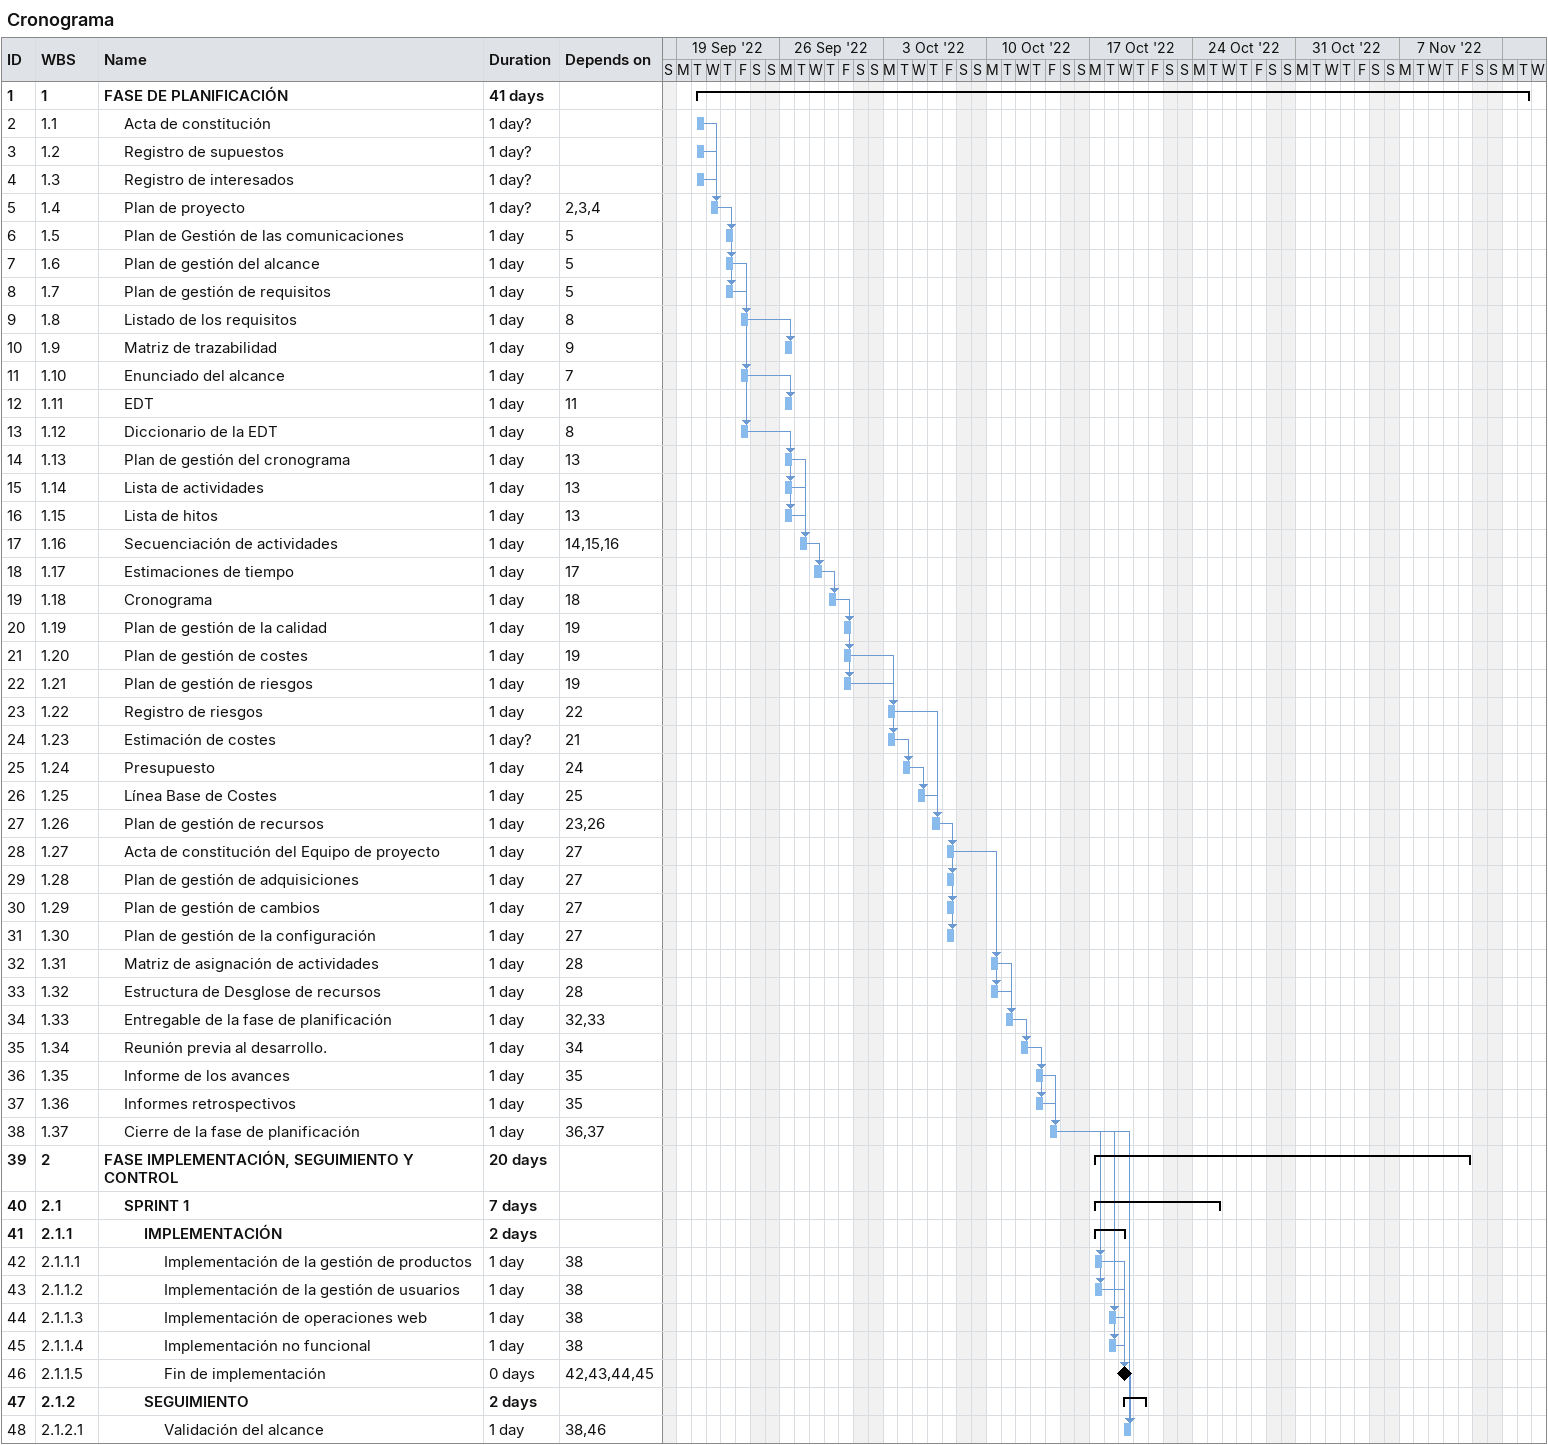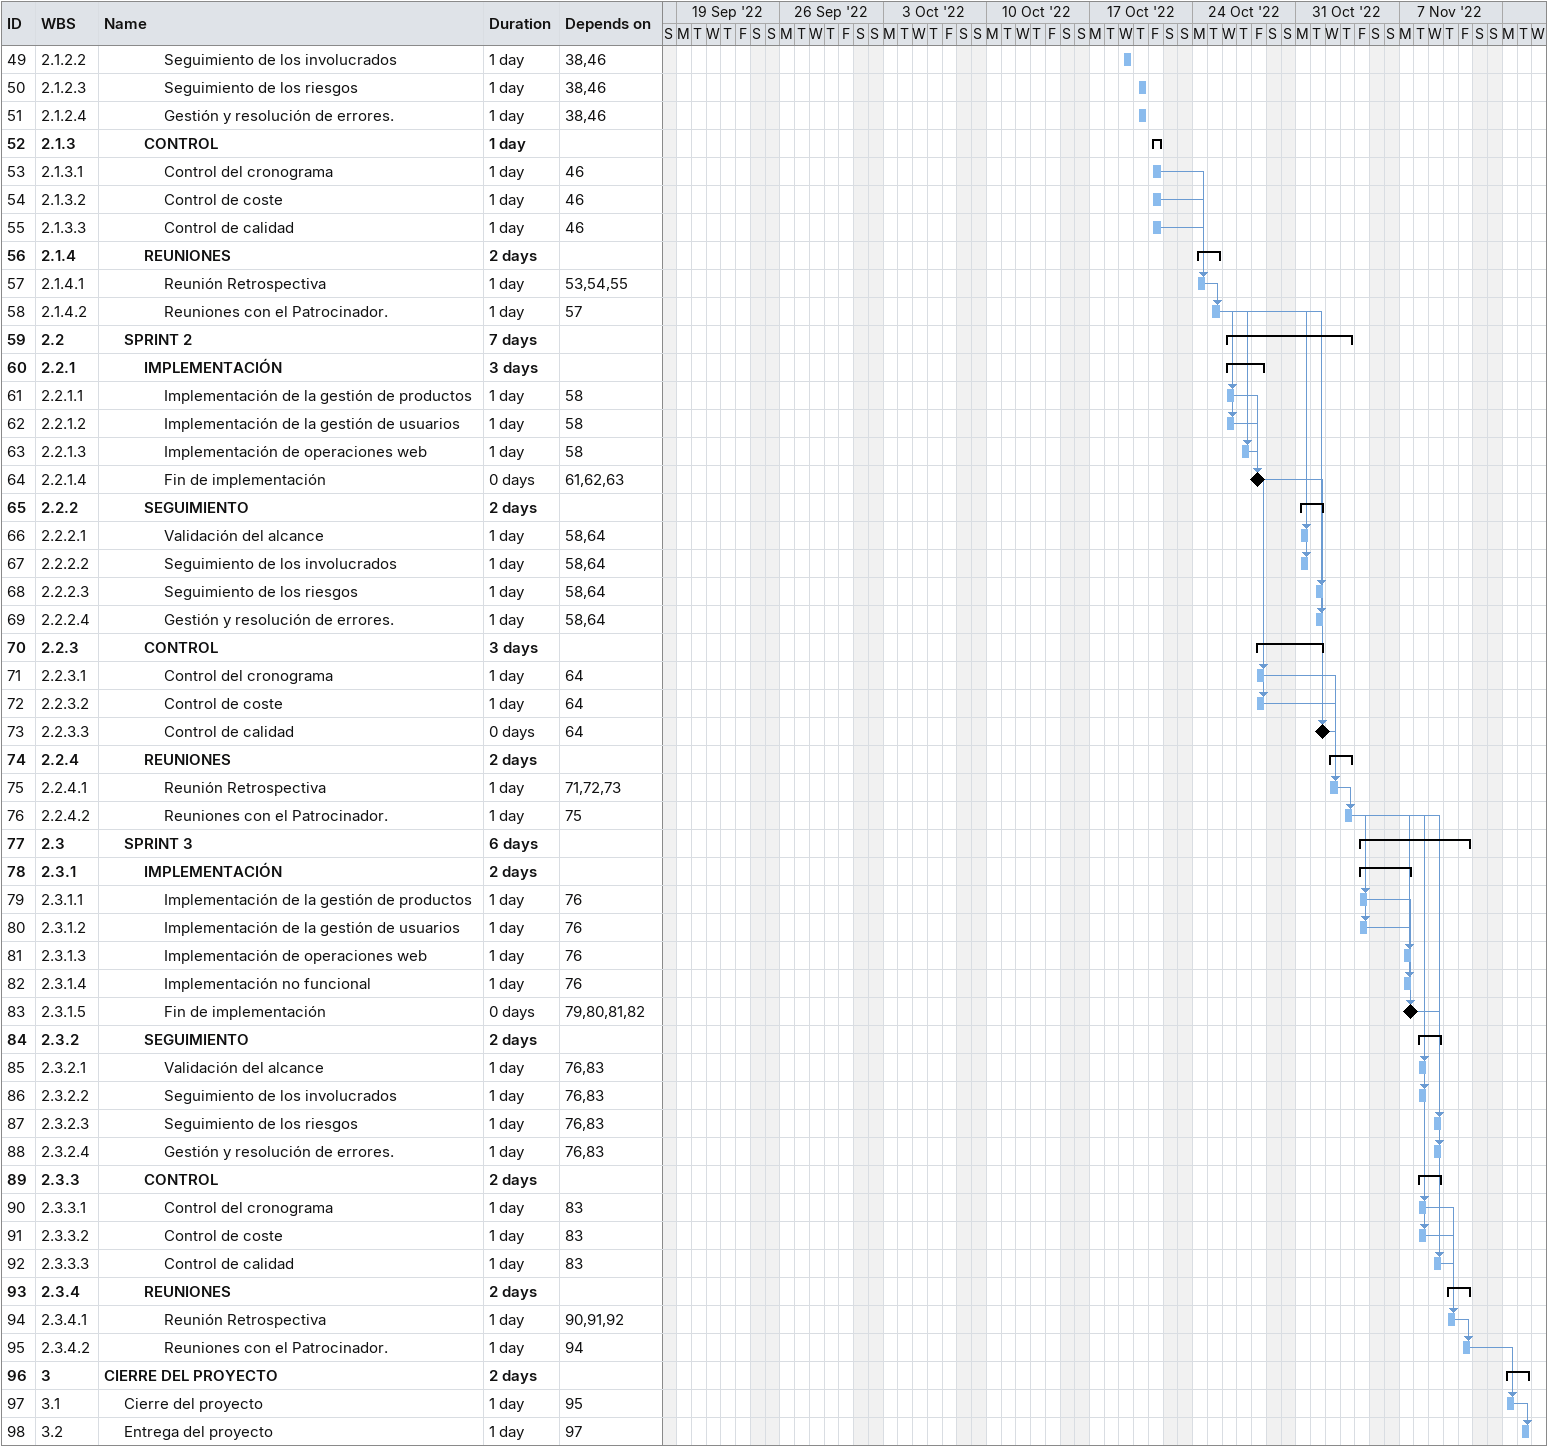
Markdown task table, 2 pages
Cronograma

| ID | WBS | Task | Duration | Start | Finish | Predecessors |
|---|---|---|---|---|---|---|
| 1 | 1 | **FASE DE PLANIFICACIÓN** | 41d | 2022-09-20 | 2022-11-15 |  |
| 2 | 1.1 | Acta de constitución | 1d? | 2022-09-20 | 2022-09-20 |  |
| 3 | 1.2 | Registro de supuestos | 1d? | 2022-09-20 | 2022-09-20 |  |
| 4 | 1.3 | Registro de interesados | 1d? | 2022-09-20 | 2022-09-20 |  |
| 5 | 1.4 | Plan de proyecto | 1d? | 2022-09-21 | 2022-09-21 | 2, 3, 4 |
| 6 | 1.5 | Plan de Gestión de las comunicaciones | 1d | 2022-09-22 | 2022-09-22 | 5 |
| 7 | 1.6 | Plan de gestión del alcance | 1d | 2022-09-22 | 2022-09-22 | 5 |
| 8 | 1.7 | Plan de gestión de requisitos | 1d | 2022-09-22 | 2022-09-22 | 5 |
| 9 | 1.8 | Listado de los requisitos | 1d | 2022-09-23 | 2022-09-23 | 8 |
| 10 | 1.9 | Matriz de trazabilidad | 1d | 2022-09-26 | 2022-09-26 | 9 |
| 11 | 1.10 | Enunciado del alcance | 1d | 2022-09-23 | 2022-09-23 | 7 |
| 12 | 1.11 | EDT | 1d | 2022-09-26 | 2022-09-26 | 11 |
| 13 | 1.12 | Diccionario de la EDT | 1d | 2022-09-23 | 2022-09-23 | 8 |
| 14 | 1.13 | Plan de gestión del cronograma | 1d | 2022-09-26 | 2022-09-26 | 13 |
| 15 | 1.14 | Lista de actividades | 1d | 2022-09-26 | 2022-09-26 | 13 |
| 16 | 1.15 | Lista de hitos | 1d | 2022-09-26 | 2022-09-26 | 13 |
| 17 | 1.16 | Secuenciación de actividades | 1d | 2022-09-27 | 2022-09-27 | 14, 15, 16 |
| 18 | 1.17 | Estimaciones de tiempo | 1d | 2022-09-28 | 2022-09-28 | 17 |
| 19 | 1.18 | Cronograma | 1d | 2022-09-29 | 2022-09-29 | 18 |
| 20 | 1.19 | Plan de gestión de la calidad | 1d | 2022-09-30 | 2022-09-30 | 19 |
| 21 | 1.20 | Plan de gestión de costes | 1d | 2022-09-30 | 2022-09-30 | 19 |
| 22 | 1.21 | Plan de gestión de riesgos | 1d | 2022-09-30 | 2022-09-30 | 19 |
| 23 | 1.22 | Registro de riesgos | 1d | 2022-10-03 | 2022-10-03 | 22 |
| 24 | 1.23 | Estimación de costes | 1d? | 2022-10-03 | 2022-10-03 | 21 |
| 25 | 1.24 | Presupuesto | 1d | 2022-10-04 | 2022-10-04 | 24 |
| 26 | 1.25 | Línea Base de Costes | 1d | 2022-10-05 | 2022-10-05 | 25 |
| 27 | 1.26 | Plan de gestión de recursos | 1d | 2022-10-06 | 2022-10-06 | 23, 26 |
| 28 | 1.27 | Acta de constitución del Equipo de proyecto | 1d | 2022-10-07 | 2022-10-07 | 27 |
| 29 | 1.28 | Plan de gestión de adquisiciones | 1d | 2022-10-07 | 2022-10-07 | 27 |
| 30 | 1.29 | Plan de gestión de cambios | 1d | 2022-10-07 | 2022-10-07 | 27 |
| 31 | 1.30 | Plan de gestión de la configuración | 1d | 2022-10-07 | 2022-10-07 | 27 |
| 32 | 1.31 | Matriz de asignación de actividades | 1d | 2022-10-10 | 2022-10-10 | 28 |
| 33 | 1.32 | Estructura de Desglose de recursos | 1d | 2022-10-10 | 2022-10-10 | 28 |
| 34 | 1.33 | Entregable de la fase de planificación | 1d | 2022-10-11 | 2022-10-11 | 32, 33 |
| 35 | 1.34 | Reunión previa al desarrollo. | 1d | 2022-10-12 | 2022-10-12 | 34 |
| 36 | 1.35 | Informe de los avances | 1d | 2022-10-13 | 2022-10-13 | 35 |
| 37 | 1.36 | Informes retrospectivos | 1d | 2022-10-13 | 2022-10-13 | 35 |
| 38 | 1.37 | Cierre de la fase de planificación | 1d | 2022-10-14 | 2022-10-14 | 36, 37 |
| 39 | 2 | **FASE IMPLEMENTACIÓN, SEGUIMIENTO Y CONTROL** | 20d | 2022-10-17 | 2022-11-11 |  |
| 40 | 2.1 | **SPRINT 1** | 7d | 2022-10-17 | 2022-10-25 |  |
| 41 | 2.1.1 | **IMPLEMENTACIÓN** | 2d | 2022-10-17 | 2022-10-19 |  |
| 42 | 2.1.1.1 | Implementación de la gestión de productos | 1d | 2022-10-17 | 2022-10-17 | 38 |
| 43 | 2.1.1.2 | Implementación de la gestión de usuarios | 1d | 2022-10-17 | 2022-10-17 | 38 |
| 44 | 2.1.1.3 | Implementación de operaciones web | 1d | 2022-10-18 | 2022-10-18 | 38 |
| 45 | 2.1.1.4 | Implementación no funcional | 1d | 2022-10-18 | 2022-10-18 | 38 |
| 46 | 2.1.1.5 | Fin de implementación | 0d | 2022-10-19 | 2022-10-19 | 42, 43, 44, 45 |
| 47 | 2.1.2 | **SEGUIMIENTO** | 2d | 2022-10-19 | 2022-10-20 |  |
| 48 | 2.1.2.1 | Validación del alcance | 1d | 2022-10-19 | 2022-10-19 | 38, 46 |
| 49 | 2.1.2.2 | Seguimiento de los involucrados | 1d | 2022-10-19 | 2022-10-19 | 38, 46 |
| 50 | 2.1.2.3 | Seguimiento de los riesgos | 1d | 2022-10-20 | 2022-10-20 | 38, 46 |
| 51 | 2.1.2.4 | Gestión y resolución de errores. | 1d | 2022-10-20 | 2022-10-20 | 38, 46 |
| 52 | 2.1.3 | **CONTROL** | 1d | 2022-10-21 | 2022-10-21 |  |
| 53 | 2.1.3.1 | Control del cronograma | 1d | 2022-10-21 | 2022-10-21 | 46 |
| 54 | 2.1.3.2 | Control de coste | 1d | 2022-10-21 | 2022-10-21 | 46 |
| 55 | 2.1.3.3 | Control de calidad | 1d | 2022-10-21 | 2022-10-21 | 46 |
| 56 | 2.1.4 | **REUNIONES** | 2d | 2022-10-24 | 2022-10-25 |  |
| 57 | 2.1.4.1 | Reunión Retrospectiva | 1d | 2022-10-24 | 2022-10-24 | 53, 54, 55 |
| 58 | 2.1.4.2 | Reuniones con el Patrocinador. | 1d | 2022-10-25 | 2022-10-25 | 57 |
| 59 | 2.2 | **SPRINT 2** | 7d | 2022-10-26 | 2022-11-03 |  |
| 60 | 2.2.1 | **IMPLEMENTACIÓN** | 3d | 2022-10-26 | 2022-10-28 |  |
| 61 | 2.2.1.1 | Implementación de la gestión de productos | 1d | 2022-10-26 | 2022-10-26 | 58 |
| 62 | 2.2.1.2 | Implementación de la gestión de usuarios | 1d | 2022-10-26 | 2022-10-26 | 58 |
| 63 | 2.2.1.3 | Implementación de operaciones web | 1d | 2022-10-27 | 2022-10-27 | 58 |
| 64 | 2.2.1.4 | Fin de implementación | 0d | 2022-10-28 | 2022-10-28 | 61, 62, 63 |
| 65 | 2.2.2 | **SEGUIMIENTO** | 2d | 2022-10-31 | 2022-11-01 |  |
| 66 | 2.2.2.1 | Validación del alcance | 1d | 2022-10-31 | 2022-10-31 | 58, 64 |
| 67 | 2.2.2.2 | Seguimiento de los involucrados | 1d | 2022-10-31 | 2022-10-31 | 58, 64 |
| 68 | 2.2.2.3 | Seguimiento de los riesgos | 1d | 2022-11-01 | 2022-11-01 | 58, 64 |
| 69 | 2.2.2.4 | Gestión y resolución de errores. | 1d | 2022-11-01 | 2022-11-01 | 58, 64 |
| 70 | 2.2.3 | **CONTROL** | 3d | 2022-10-28 | 2022-11-01 |  |
| 71 | 2.2.3.1 | Control del cronograma | 1d | 2022-10-28 | 2022-10-28 | 64 |
| 72 | 2.2.3.2 | Control de coste | 1d | 2022-10-28 | 2022-10-28 | 64 |
| 73 | 2.2.3.3 | Control de calidad | 0d | 2022-11-01 | 2022-11-01 | 64 |
| 74 | 2.2.4 | **REUNIONES** | 2d | 2022-11-02 | 2022-11-03 |  |
| 75 | 2.2.4.1 | Reunión Retrospectiva | 1d | 2022-11-02 | 2022-11-02 | 71, 72, 73 |
| 76 | 2.2.4.2 | Reuniones con el Patrocinador. | 1d | 2022-11-03 | 2022-11-03 | 75 |
| 77 | 2.3 | **SPRINT 3** | 6d | 2022-11-04 | 2022-11-11 |  |
| 78 | 2.3.1 | **IMPLEMENTACIÓN** | 2d | 2022-11-04 | 2022-11-07 |  |
| 79 | 2.3.1.1 | Implementación de la gestión de productos | 1d | 2022-11-04 | 2022-11-04 | 76 |
| 80 | 2.3.1.2 | Implementación de la gestión de usuarios | 1d | 2022-11-04 | 2022-11-04 | 76 |
| 81 | 2.3.1.3 | Implementación de operaciones web | 1d | 2022-11-07 | 2022-11-07 | 76 |
| 82 | 2.3.1.4 | Implementación no funcional | 1d | 2022-11-07 | 2022-11-07 | 76 |
| 83 | 2.3.1.5 | Fin de implementación | 0d | 2022-11-07 | 2022-11-07 | 79, 80, 81, 82 |
| 84 | 2.3.2 | **SEGUIMIENTO** | 2d | 2022-11-08 | 2022-11-09 |  |
| 85 | 2.3.2.1 | Validación del alcance | 1d | 2022-11-08 | 2022-11-08 | 76, 83 |
| 86 | 2.3.2.2 | Seguimiento de los involucrados | 1d | 2022-11-08 | 2022-11-08 | 76, 83 |
| 87 | 2.3.2.3 | Seguimiento de los riesgos | 1d | 2022-11-09 | 2022-11-09 | 76, 83 |
| 88 | 2.3.2.4 | Gestión y resolución de errores. | 1d | 2022-11-09 | 2022-11-09 | 76, 83 |
| 89 | 2.3.3 | **CONTROL** | 2d | 2022-11-08 | 2022-11-09 |  |
| 90 | 2.3.3.1 | Control del cronograma | 1d | 2022-11-08 | 2022-11-08 | 83 |
| 91 | 2.3.3.2 | Control de coste | 1d | 2022-11-08 | 2022-11-08 | 83 |
| 92 | 2.3.3.3 | Control de calidad | 1d | 2022-11-09 | 2022-11-09 | 83 |
| 93 | 2.3.4 | **REUNIONES** | 2d | 2022-11-10 | 2022-11-11 |  |
| 94 | 2.3.4.1 | Reunión Retrospectiva | 1d | 2022-11-10 | 2022-11-10 | 90, 91, 92 |
| 95 | 2.3.4.2 | Reuniones con el Patrocinador. | 1d | 2022-11-11 | 2022-11-11 | 94 |
| 96 | 3 | **CIERRE DEL PROYECTO** | 2d | 2022-11-14 | 2022-11-15 |  |
| 97 | 3.1 | Cierre del proyecto | 1d | 2022-11-14 | 2022-11-14 | 95 |
| 98 | 3.2 | Entrega del proyecto | 1d | 2022-11-15 | 2022-11-15 | 97 |
